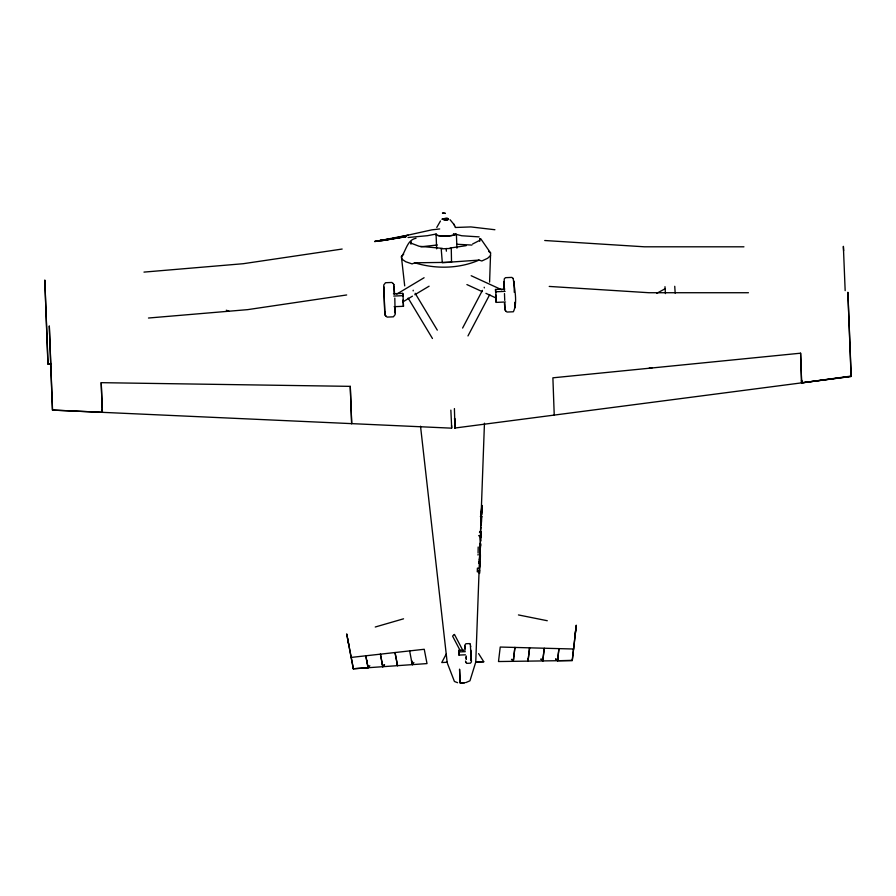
<?xml version="1.0" encoding="UTF-8"?>
<svg xmlns="http://www.w3.org/2000/svg" width="896" height="896" viewBox="0 0 896 896"><rect width="100%" height="100%" fill="white"/><g stroke="black" fill="none" stroke-linecap="round" stroke-linejoin="round"><path stroke-width="1.34" d="M489.597 282.117L490.594 252.952L480.603 238.571M479.696 558.488L479.662 557.222L479.438 560.314L480.043 556.438L479.942 559.294L479.875 558.118M394.038 286.261L394.173 294.101M470.77 646.206L470.546 646.666M504.874 308.235L504.829 303.374M514.024 281.21L514.282 292.376M478.878 568.221L477.411 568.142L477.277 571.816L478.755 571.894L479.718 566.53L480.144 562.632L478.666 562.554M481.23 531.832L480.76 537.835L480.054 535.819L480.469 539.829A11.178 0.986 -86.9 0 1 480.659 541.251L481.23 531.832L479.752 531.754M465.842 682.584L469.963 680.803L475.765 662.077L479.069 571.278M479.226 567.09L479.371 562.89M479.629 555.912L484.456 423.203M480.144 562.632L479.472 573.507L479.595 570.203L478.755 571.894M481.813 516.51L481.208 525.739L481.387 520.766L480.794 525.638L480.67 518.806L481.813 516.51L480.334 516.432M413.179 290.909L413.202 290.226M478.184 547.019L478.083 552.854M573.552 648.816L572.253 660.509L498.501 661.539L500.226 647.046L573.642 649.018L576.251 625.184L572.275 660.509M513.531 658.672L513.262 661.338L511.493 659.31M528.282 658.594L528.013 661.136L529.592 647.83L528.002 661.136M542.752 660.923L544.275 648.222L542.763 660.923L540.87 658.952L542.752 660.923L543.054 658.258M557.502 660.722L558.958 648.626L557.525 660.722L555.621 658.84L557.502 660.722L557.794 658.19L557.514 660.722L572.242 660.486M574.918 636.698L575.702 629.944M477.994 555.061L478.15 554.165M385.302 311.674L384.877 313.286L383.768 286.798M436.778 227.427L440.451 221.01M480.592 528.002L480.894 527.397L480.446 532.011M462.605 328.059L482.44 290.36M467.97 335.933L489.731 294.582M446.253 654.002L441.75 662.547L447.149 662.256M413.862 662.458L412.283 664.619L409.629 650.91M382.816 666.691L384.552 664.574L382.805 666.702L380.397 654.17L382.805 666.702L382.301 664.07M351.142 657.227L353.36 668.763L346.696 633.898L351.154 657.429L424.245 649.275L427.011 663.589L353.035 668.786L368.066 667.733L369.824 665.706M403.682 254.162L401.408 256.715L404.701 285.891M490.56 255.573L487.57 258.317L481.824 260.982L479.046 260.086L442.322 262.696L441.202 248.842L451.27 248.416L451.528 262.304L414.77 262.797L412.104 263.917L405.765 261.755L402.125 259.302L401.408 256.715C406.112 250.667 407.154 239.848 416.046 238.258M454.048 634.581L452.592 636.126L460.186 650.63M396.715 294.123L424.088 277.738M402.92 301.862L412.44 296.162M414.814 294.739L429.094 286.194M451.394 428.154L52.539 410.077L49.302 325.92L52.438 410.088L102.323 412.328L101.214 382.67L350.269 386.355L351.68 423.662L350.269 386.355M656.69 293.339L665.246 288.691M479.046 260.086C459.133 268.822 435.411 269.192 414.77 262.797M472.595 244.014L479.662 240.386L479.741 238.661L479.752 241.27M403.547 618.811L375.245 627.01M436.442 233.979L427.459 235.693L408.038 237.518M408.117 235.166L379.355 240.666M420.829 246.826L437.338 244.978M374.864 241.483L382.894 240.05M383.645 239.893L378.818 240.744M386.691 239.859L431.872 229.846L439.69 228.95M466.2 245.65L450.027 248.046M402.517 236.958L399.941 237.395L406.101 236.376M403.637 236.813L406.56 236.298M382.155 240.251L402.136 237.026M399.672 237.429L374.618 241.517L397.365 237.866M342.16 249.043L243.197 263.715L143.976 272.104M346.662 294.963L247.688 309.635L148.478 318.024M802.704 382.726L850.55 376.163M801.517 380.184L801.618 382.861L851.2 376.421L847.874 292.264L851.099 376.41L455.246 427.986M455.269 227.494L470.826 226.923L494.917 229.734M800.587 353.192L801.618 382.861L800.61 353.192L552.888 377.821L554.232 415.117M649.197 368.122L651.963 367.965M393.434 293.765L402.763 293.373L403.054 295.669L403.469 306.298L394.139 306.69M495.6 292.13L495.499 289.464L504.829 289.072M393.736 296.061L403.054 295.669M495.499 289.464L495.802 291.76L505.12 291.368M495.701 294.784L496.205 302.389L505.534 301.997M465.405 654.808L458.965 655.077L458.741 650.373L465.181 650.104M465.304 651.683L458.864 651.952L458.741 650.373M475.664 661.987L483.75 661.752L478.61 653.598M475.709 661.987L483.75 661.752M456.658 244.25L471.901 245.067M743.949 246.814L644.448 246.803L544.723 240.509M748.44 292.734L648.95 292.723L549.226 286.429M101.214 382.67L102.39 412.339L102.2 409.651M479.147 236.891L461.698 235.749L453.499 233.666M442.4 248.36L419.16 246.266L411.298 243.264L410.771 241.562L410.962 244.171M50.826 364.28L48.037 364.157L44.8 280L47.936 364.168L51.285 364M479.483 532.302L480.95 532.381M478.576 535.73L480.054 535.819M547.277 620.726L518.448 614.936M457.587 682.707L454.418 681.464L447.395 663.275M226.307 310.229L228.939 311.181M471.184 275.722L501.659 289.766M466.906 284.57L482.138 291.592M485.946 293.35L496.104 298.032M513.274 278.578L511.862 277.402L505.523 277.67L504.291 278.824L503.798 289.072M505.624 310.867L507.035 312.043L513.374 311.774C517.81 302.624 514.461 288.478 513.195 278.454M393.277 283.629L391.866 282.464L385.538 282.722L383.757 284.973L384.731 313.085L385 314.899L387.05 317.094L393.378 316.826L395.158 314.586L394.811 298.099M470.355 644.235L469.549 643.574L465.931 643.72L464.923 644.997L464.89 648.413M465.472 661.046L466.794 663.342L470.411 663.186L471.419 661.909L470.31 644.168M488.645 251.395L490.594 252.952M450.061 219.71L453.858 224.302M470.568 659.21L471.419 660.856L470.859 650.216M504.426 303.341L505.075 309.96M393.837 284.547L394.643 294.448M385 314.899L385.717 316.042M465.214 646.89L464.923 646.05L465.147 649.107M465.629 662.088L466.032 662.738M504.997 309.848L505.702 310.99M393.198 283.506L393.915 284.659M415.15 293.283L437.304 330.142M408.15 298.077L432.454 338.498M454.294 225.086L455.157 226.811M453.622 223.888L454.552 225.534M454.451 634.413L463.31 651.336M394.587 311.192L395.136 312.76L394.755 307.395M347.581 638.59L348.858 645.254M397.555 665.661L395.013 652.534L397.533 665.661L397.062 663.152M368.088 667.733L365.781 655.794L368.066 667.733L367.595 665.235M411.533 660.677L412.283 664.619L411.533 660.677M366.643 660.24L367.125 662.738M484.221 287.235L484.322 287.907M403.469 306.298L403.021 300.026M420.526 426.216L447.171 662.402M515.133 307.698L514.752 302.333M503.765 281.747L504.314 290.181M458.842 653.498L458.965 655.077M674.744 286.283L675.181 293.171M664.989 286.698L665.426 293.574M843.629 250.734L843.371 246.344L845.163 290.618M466.088 656.992L466.278 659.389L466.222 655.95M451.55 425.41L451.696 428.198L450.856 410.099M446.23 248.483L446.365 251.194M801.595 380.173L801.707 382.85M504.47 293.574L504.739 300.406M102.278 409.584L102.39 412.339M495.802 291.76L496.205 302.389M456.422 234.965L456.926 248.181M436.643 248.853L436.083 234.315A10.158 2.05 -2.2 0 0 444.718 236.062A10.158 2.05 -2.2 0 0 455.974 234.181M402.763 293.373L402.864 296.038M454.854 425.275L454.955 428.064L454.406 408.565M456.221 234.192A10.405 2.106 -2.2 0 1 444.685 236.118A10.405 2.106 -2.2 0 1 435.826 234.326M479.125 561.523L479.282 563.707L479.674 561.299C480.368 564.704 480.76 548.968 479.898 555.285L479.786 553.941L479.125 561.523M480.827 514.226L481.006 516.522L481.802 509.029L481.555 515.2L481.869 513.24L481.981 505.422L480.827 514.226M480.749 544.97L479.685 553.258L480.435 542.976L480.749 544.97M479.797 548.71C479.998 552.406 480.222 543.581 479.797 548.71M442.299 219.162C449.646 221.95 451.214 216.35 442.299 219.162M514.909 647.438L513.262 661.338L514.909 647.438M442.366 219.072C448.549 222.107 452.234 216.552 442.366 219.072M405.91 236.69L381.506 240.71L405.91 236.69M464.666 682.741L460.118 682.931L459.57 669.346L460.118 682.931A32.021 15.434 -3 0 0 464.666 682.741M454.955 428.064L454.586 418.275L454.955 428.064M445.402 213.416A15.142 14.829 -7.4 0 0 442.445 213.069A30.229 29.602 -7.4 0 1 445.402 213.416"/></g></svg>
